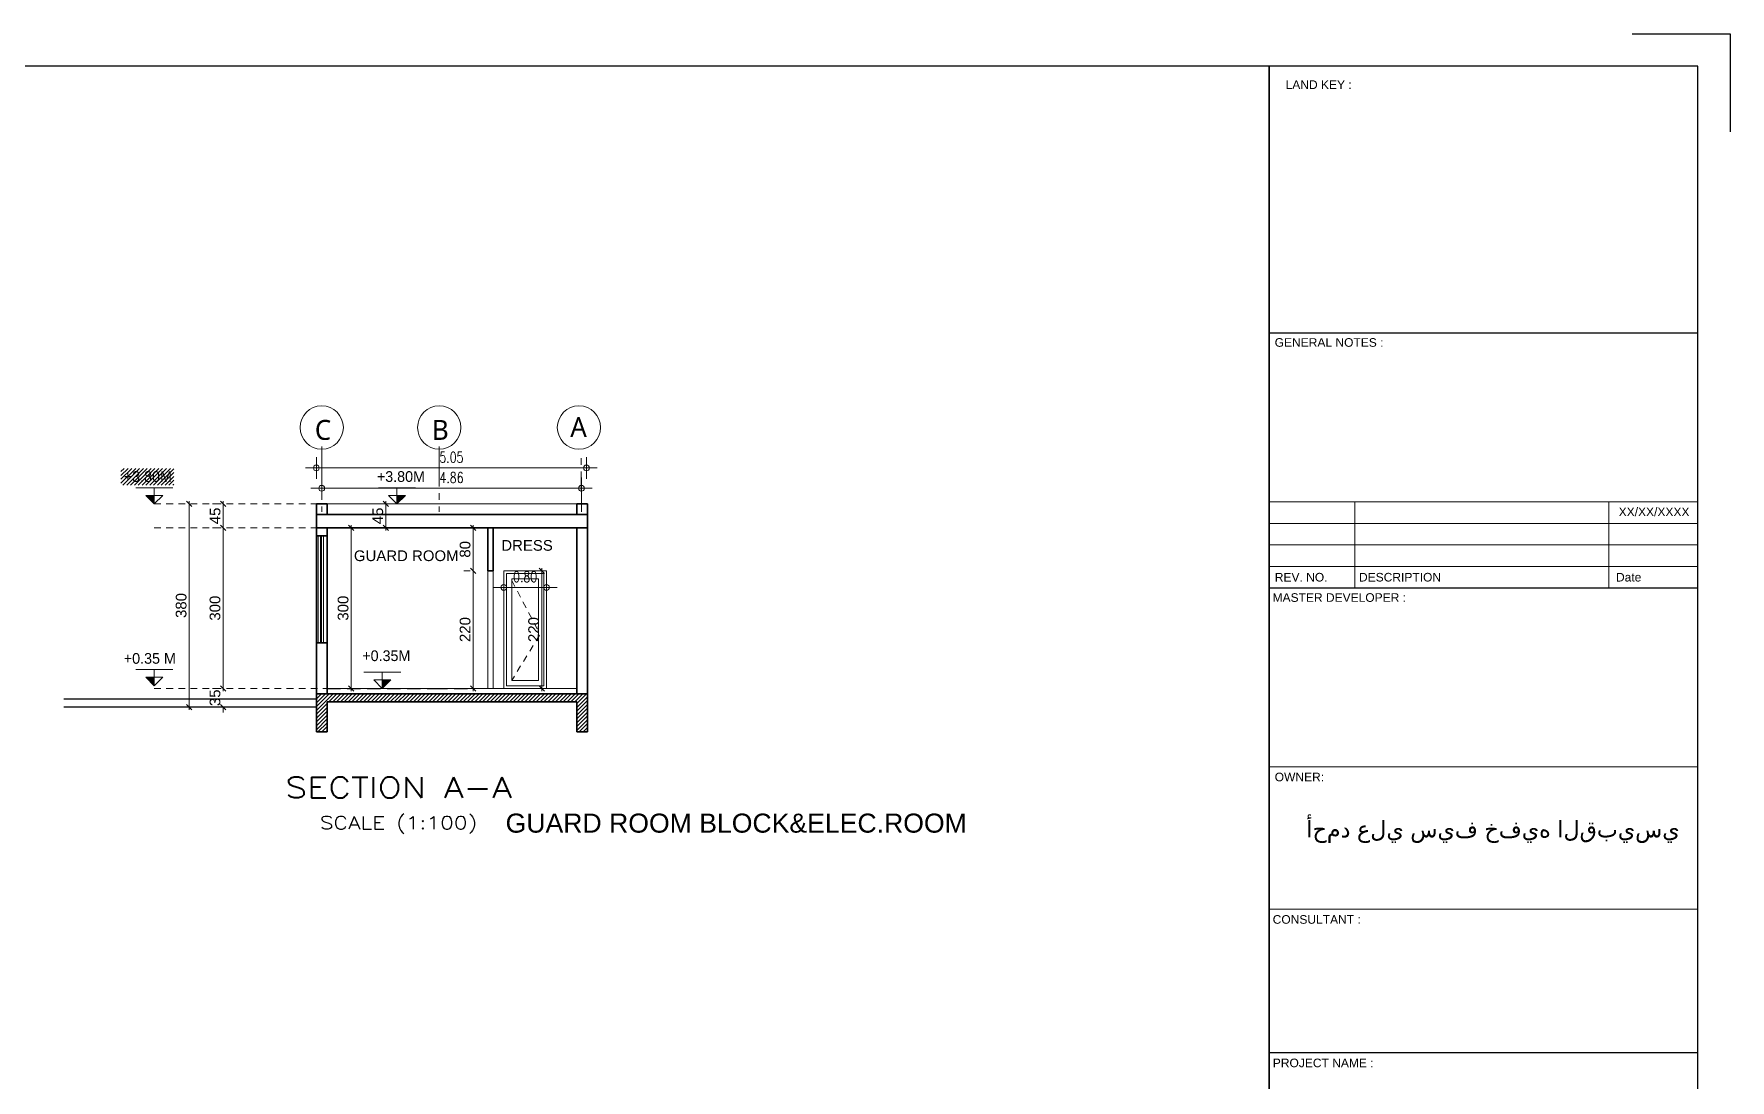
# Model space of a CAD drawing. Header units: millimetres. Extents: x -11627 to -10952, y 10244 to 10588.
# Drawn here: x -11181.55 to -11149.84, y 10409.13 to 10428.68 of the extents above; entities that cross this region are included whole.
import ezdxf
from ezdxf.enums import TextEntityAlignment as Align

# ---------------------------------------------------------------- set-up
doc = ezdxf.new("R2010")
doc.units = ezdxf.units.MM
doc.header["$PDMODE"] = 35
for name, pattern in [('CENTER2', [1.125, 0.75, -0.125, 0.125, -0.125]), ('DOT', [0.25, 0, -0.25]), ('HIDDEN', [0.375, 0.25, -0.125]), ('HIDDEN2', [0.1875, 0.125, -0.0625])]:
    doc.linetypes.add(name, pattern=pattern)
doc.layers.get('0').update_dxf_attribs({"lineweight": 5})
doc.layers.get('DEFPOINTS').update_dxf_attribs({"lineweight": 5})
for name, color, linetype in [('A-ELEV 01', 7, 'Continuous'), ('A-REFLECT UP', 8, 'HIDDEN'), ('INSERT TEXT', 1, 'Continuous')]:
    doc.layers.add(name, color=color, linetype=linetype)
for name, color, linetype, lineweight in [('A-GEN DIMS INTERNAL', 86, 'Continuous', 5), ('A-LEVEL TAG', 23, 'Continuous', 9), ('AXIS', 136, 'CENTER2', 0), ('BORDER A1', 7, 'Continuous', 100), ('CIRCLE', 57, 'Continuous', 5), ('DIM IN', 191, 'Continuous', 5), ('Door', 1, 'Continuous', 9), ('DOORS-WINDOWS-Hidden', 5, 'HIDDEN2', 9), ('ELEV-MAGENTA', 6, 'Continuous', 5), ('elev.', 42, 'Continuous', 5), ('HATCH', 8, 'Continuous', 0), ('IN LINE', 7, 'Continuous', 20), ('M.FRAME TEXT2', 6, 'Continuous', 0), ('STAIR', 34, 'Continuous', 5), ('TEXT', 30, 'Continuous', 9), ('Title Block', 7, 'Continuous', 0), ('WALLS', 4, 'Continuous', 35)]:
    doc.layers.add(name, color=color, linetype=linetype, lineweight=lineweight)
doc.styles.add('Arcan Template Sheet A1$0$banda$0$BANDA AD-0705$0$ZFP', font='')
doc.styles.add('ARIAL', font='arial.ttf')
doc.styles.add('EUROROMAN', font='eur_____.pfb', dxfattribs={"width": 0.8, "height": 0.2})
doc.styles.add('GROUND FLOOR XREF - option 3$0$STYLE1', font='arial.ttf', dxfattribs={"height": 0.2})
doc.styles.add('SIMPLEX', font='romans.shx', dxfattribs={"width": 0.75})
doc.styles.add('T20-200', font='ROMANS.SHX', dxfattribs={"height": 0.4})
doc.styles.add('Title-Big', font='ROMANS.shx', dxfattribs={"height": 0.5})
doc.styles.add('Title-Small', font='ROMANS.shx', dxfattribs={"height": 0.25})
doc.styles.get('Arcan Template Sheet A1$0$banda$0$BANDA AD-0705$0$ZFP').set_extended_font_data('Swis721 BT')
doc.dimstyles.new('D100', dxfattribs={"dimtxt": 0.2, "dimasz": 0.1, "dimexe": 0.18, "dimexo": 0.0625, "dimgap": 0.1, "dimtad": 1, "dimzin": 0, "dimdsep": 46, "dimtxsty": 'SIMPLEX', "dimblk": 'DOT1', "dimcen": 0.1, "dimse1": 1, "dimse2": 1, "dimclrd": 256, "dimclre": 256, "dimclrt": 256, "dimadec": 0, "dimazin": 0, "dimtfac": 5, "dimtix": 1, "dimtmove": 2, "dimatfit": 3, "dimfxl": 1, "dimtolj": 1, "dimtzin": 0, "dimlwd": -1, "dimlwe": -1, "dimarcsym": 0})
doc.dimstyles.new('DIM 100', dxfattribs={"dimtxt": 0.2, "dimasz": 0.1, "dimexe": 0.15, "dimexo": 0.2, "dimgap": 0.05, "dimtad": 1, "dimdec": 0, "dimlfac": 100, "dimzin": 1, "dimdsep": 46, "dimtxsty": 'GROUND FLOOR XREF - option 3$0$STYLE1', "dimblk": 'OBLIQUE', "dimcen": 0.02, "dimdle": 0.05, "dimclrd": 256, "dimclre": 6, "dimclrt": 3, "dimadec": 1, "dimazin": 0, "dimtfac": 0.9, "dimtdec": 0, "dimtix": 1, "dimtofl": 0, "dimtmove": 2, "dimatfit": 3, "dimldrblk": 'ARCHTICK', "dimfxl": 1, "dimtolj": 1, "dimtzin": 12, "dimlwd": -1, "dimlwe": -1, "dimarcsym": 0})
pattern_1 = [(45, (410.54912, -89.145646), (-0.03592102448, 0.03592102448), [])]

# ---------------------------------------------------------------- blocks, each defined once
blk = doc.blocks.new('_Oblique')
at = {"color": 0, "linetype": 'ByBlock', "lineweight": -2}
blk.add_line((-0.5, -0.5), (0.5, 0.5), dxfattribs=at)
blk = doc.blocks.new('*D577')
at = {"layer": 'A-GEN DIMS INTERNAL', "transparency": 16777216}
blk.add_line((-11175.618, 10419.5), (-11175.618, 10416.4), dxfattribs=at)
at = {"layer": 'A-GEN DIMS INTERNAL', "color": 6, "linetype": 'DOT', "transparency": 16777216}
for p, q in [((-11175.484, 10419.45), (-11175.468, 10419.45)), ((-11175.484, 10416.45), (-11175.468, 10416.45))]:
    blk.add_line(p, q, dxfattribs=at)
at = {"layer": 'DEFPOINTS', "color": 0, "transparency": 16777216}
for p in [(-11175.684, 10419.45), (-11175.684, 10416.45), (-11175.618, 10416.45)]:
    blk.add_point(p, dxfattribs=at)
at = {"layer": 'A-GEN DIMS INTERNAL', "transparency": 16777216, "xscale": 0.1, "yscale": 0.1, "zscale": 0.1}
for p, rotation in [((-11175.618, 10419.45), 90), ((-11175.618, 10416.45), 270)]:
    blk.add_blockref('_Oblique', p, dxfattribs=dict(at, rotation=rotation))
at = {"layer": 'A-GEN DIMS INTERNAL', "color": 3, "transparency": 16777216, "insert": (-11175.771, 10417.95), "char_height": 0.2, "attachment_point": 5, "rotation": 90, "style": 'GROUND FLOOR XREF - option 3$0$STYLE1'}
blk.add_mtext('\\A1;300', dxfattribs=at)
blk = doc.blocks.new('_ArchTick')
at = {"color": 0, "linetype": 'ByBlock', "const_width": 0.15}
blk.add_lwpolyline([(-0.5, -0.5), (0.5, 0.5)], dxfattribs=at)
blk = doc.blocks.new('LVL')
for p, q in [((-0.627, 0.301), (0.066, 0.301)), ((-0.121, 0.159), (-0.44, 0.159)), ((-0.28, 0), (-0.44, 0.159)), ((-0.28, 0), (-0.28, 0.301)), ((-0.28, 0), (-0.121, 0.159))]:
    blk.add_line(p, q)
blk.add_lwpolyline([(-0.44, 0.159), (-0.28, 0.159), (-0.28, 0), (-0.44, 0.159)])
blk.add_solid([(-0.121, 0.159), (-0.28, 0.159), (-0.28, 0)])
blk = doc.blocks.new('*D578')
at = {"layer": 'A-GEN DIMS INTERNAL', "transparency": 16777216}
blk.add_line((-11174.97, 10419.4), (-11174.97, 10419.95), dxfattribs=at)
at = {"layer": 'A-GEN DIMS INTERNAL', "color": 6, "linetype": 'DOT', "transparency": 16777216}
for p, q in [((-11175.17, 10419.9), (-11175.12, 10419.9)), ((-11175.17, 10419.45), (-11175.12, 10419.45))]:
    blk.add_line(p, q, dxfattribs=at)
at = {"layer": 'DEFPOINTS', "color": 0, "transparency": 16777216}
for p in [(-11174.97, 10419.9), (-11174.97, 10419.9), (-11174.97, 10419.45)]:
    blk.add_point(p, dxfattribs=at)
at = {"layer": 'A-GEN DIMS INTERNAL', "transparency": 16777216, "xscale": 0.1, "yscale": 0.1, "zscale": 0.1}
for p, rotation in [((-11174.97, 10419.9), 90), ((-11174.97, 10419.45), 270)]:
    blk.add_blockref('_Oblique', p, dxfattribs=dict(at, rotation=rotation))
at = {"layer": 'A-GEN DIMS INTERNAL', "color": 3, "transparency": 16777216, "insert": (-11175.122, 10419.675), "char_height": 0.2, "attachment_point": 5, "rotation": 90, "style": 'GROUND FLOOR XREF - option 3$0$STYLE1'}
blk.add_mtext('\\A1;45', dxfattribs=at)
blk = doc.blocks.new('*D554')
at = {"layer": 'A-GEN DIMS INTERNAL', "color": 6, "linetype": 'DOT', "transparency": 16777216}
for p, q in [((-11617.064, 10498.299), (-11617.014, 10498.299)), ((-11617.064, 10494.499), (-11617.014, 10494.499))]:
    blk.add_line(p, q, dxfattribs=at)
at = {"layer": 'A-GEN DIMS INTERNAL', "transparency": 16777216}
blk.add_line((-11616.864, 10494.449), (-11616.864, 10498.349), dxfattribs=at)
at = {"layer": 'DEFPOINTS', "color": 0, "transparency": 16777216}
for p in [(-11616.864, 10498.299), (-11616.864, 10498.299), (-11616.864, 10494.499)]:
    blk.add_point(p, dxfattribs=at)
at = {"layer": 'A-GEN DIMS INTERNAL', "transparency": 16777216, "xscale": 0.1, "yscale": 0.1, "zscale": 0.1}
for p, rotation in [((-11616.864, 10498.299), 90), ((-11616.864, 10494.499), 270)]:
    blk.add_blockref('_Oblique', p, dxfattribs=dict(at, rotation=rotation))
at = {"layer": 'A-GEN DIMS INTERNAL', "color": 3, "transparency": 16777216, "insert": (-11617.016, 10496.399), "char_height": 0.2, "attachment_point": 5, "rotation": 90, "style": 'GROUND FLOOR XREF - option 3$0$STYLE1'}
blk.add_mtext('\\A1;380', dxfattribs=at)
blk = doc.blocks.new('*D555')
at = {"layer": 'A-GEN DIMS INTERNAL', "color": 6, "linetype": 'DOT', "transparency": 16777216}
for p, q in [((-11616.431, 10497.849), (-11616.381, 10497.849)), ((-11616.431, 10494.849), (-11616.381, 10494.849))]:
    blk.add_line(p, q, dxfattribs=at)
at = {"layer": 'A-GEN DIMS INTERNAL', "transparency": 16777216}
blk.add_line((-11616.231, 10494.799), (-11616.231, 10497.899), dxfattribs=at)
at = {"layer": 'DEFPOINTS', "color": 0, "transparency": 16777216}
for p in [(-11616.231, 10497.849), (-11616.231, 10497.849), (-11616.231, 10494.849)]:
    blk.add_point(p, dxfattribs=at)
at = {"layer": 'A-GEN DIMS INTERNAL', "transparency": 16777216, "xscale": 0.1, "yscale": 0.1, "zscale": 0.1}
for p, rotation in [((-11616.231, 10497.849), 90), ((-11616.231, 10494.849), 270)]:
    blk.add_blockref('_Oblique', p, dxfattribs=dict(at, rotation=rotation))
at = {"layer": 'A-GEN DIMS INTERNAL', "color": 3, "transparency": 16777216, "insert": (-11616.383, 10496.349), "char_height": 0.2, "attachment_point": 5, "rotation": 90, "style": 'GROUND FLOOR XREF - option 3$0$STYLE1'}
blk.add_mtext('\\A1;300', dxfattribs=at)
blk = doc.blocks.new('*D556')
at = {"layer": 'A-GEN DIMS INTERNAL', "color": 6, "linetype": 'DOT', "transparency": 16777216}
for p, q in [((-11616.431, 10498.299), (-11616.381, 10498.299)), ((-11616.431, 10497.849), (-11616.381, 10497.849))]:
    blk.add_line(p, q, dxfattribs=at)
at = {"layer": 'A-GEN DIMS INTERNAL', "transparency": 16777216}
blk.add_line((-11616.231, 10497.799), (-11616.231, 10498.349), dxfattribs=at)
at = {"layer": 'DEFPOINTS', "color": 0, "transparency": 16777216}
for p in [(-11616.231, 10498.299), (-11616.231, 10498.299), (-11616.231, 10497.849)]:
    blk.add_point(p, dxfattribs=at)
at = {"layer": 'A-GEN DIMS INTERNAL', "transparency": 16777216, "xscale": 0.1, "yscale": 0.1, "zscale": 0.1}
for p, rotation in [((-11616.231, 10498.299), 90), ((-11616.231, 10497.849), 270)]:
    blk.add_blockref('_Oblique', p, dxfattribs=dict(at, rotation=rotation))
at = {"layer": 'A-GEN DIMS INTERNAL', "color": 3, "transparency": 16777216, "insert": (-11616.382, 10498.074), "char_height": 0.2, "attachment_point": 5, "rotation": 90, "style": 'GROUND FLOOR XREF - option 3$0$STYLE1'}
blk.add_mtext('\\A1;45', dxfattribs=at)
blk = doc.blocks.new('*D557')
at = {"layer": 'A-GEN DIMS INTERNAL', "color": 6, "linetype": 'DOT', "transparency": 16777216}
for p, q in [((-11616.431, 10494.849), (-11616.381, 10494.849)), ((-11616.431, 10494.499), (-11616.381, 10494.499))]:
    blk.add_line(p, q, dxfattribs=at)
at = {"layer": 'A-GEN DIMS INTERNAL', "transparency": 16777216}
for p, q in [((-11616.231, 10494.849), (-11616.231, 10494.949)), ((-11616.231, 10494.499), (-11616.231, 10494.399))]:
    blk.add_line(p, q, dxfattribs=at)
at = {"layer": 'DEFPOINTS', "color": 0, "transparency": 16777216}
for p in [(-11616.231, 10494.849), (-11616.231, 10494.849), (-11616.231, 10494.499)]:
    blk.add_point(p, dxfattribs=at)
at = {"layer": 'A-GEN DIMS INTERNAL', "transparency": 16777216, "xscale": 0.1, "yscale": 0.1, "zscale": 0.1}
for p, rotation in [((-11616.231, 10494.849), 270), ((-11616.231, 10494.499), 90)]:
    blk.add_blockref('_Oblique', p, dxfattribs=dict(at, rotation=rotation))
at = {"layer": 'A-GEN DIMS INTERNAL', "color": 3, "transparency": 16777216, "insert": (-11616.383, 10494.674), "char_height": 0.2, "attachment_point": 5, "rotation": 90, "style": 'GROUND FLOOR XREF - option 3$0$STYLE1'}
blk.add_mtext('\\A1;35', dxfattribs=at)
blk = doc.blocks.new('*D579')
at = {"layer": 'A-GEN DIMS INTERNAL', "transparency": 16777216}
blk.add_line((-11173.338, 10418.7), (-11173.338, 10416.4), dxfattribs=at)
at = {"layer": 'A-GEN DIMS INTERNAL', "color": 6, "linetype": 'DOT', "transparency": 16777216}
for p, q in [((-11173.513, 10418.65), (-11173.188, 10418.65)), ((-11173.513, 10416.45), (-11173.188, 10416.45))]:
    blk.add_line(p, q, dxfattribs=at)
at = {"layer": 'DEFPOINTS', "color": 0, "transparency": 16777216}
for p in [(-11173.713, 10418.65), (-11173.713, 10416.45), (-11173.338, 10416.45)]:
    blk.add_point(p, dxfattribs=at)
at = {"layer": 'A-GEN DIMS INTERNAL', "transparency": 16777216, "xscale": 0.1, "yscale": 0.1, "zscale": 0.1}
for p, rotation in [((-11173.338, 10418.65), 90), ((-11173.338, 10416.45), 270)]:
    blk.add_blockref('_Oblique', p, dxfattribs=dict(at, rotation=rotation))
at = {"layer": 'A-GEN DIMS INTERNAL', "color": 3, "transparency": 16777216, "insert": (-11173.49, 10417.55), "char_height": 0.2, "attachment_point": 5, "rotation": 90, "style": 'GROUND FLOOR XREF - option 3$0$STYLE1'}
blk.add_mtext('\\A1;220', dxfattribs=at)
blk = doc.blocks.new('*D580')
at = {"layer": 'A-GEN DIMS INTERNAL', "color": 6, "linetype": 'DOT', "transparency": 16777216}
for p, q in [((-11173.496, 10419.45), (-11173.188, 10419.45)), ((-11173.496, 10418.65), (-11173.188, 10418.65))]:
    blk.add_line(p, q, dxfattribs=at)
at = {"layer": 'A-GEN DIMS INTERNAL', "transparency": 16777216}
blk.add_line((-11173.338, 10418.6), (-11173.338, 10419.5), dxfattribs=at)
at = {"layer": 'DEFPOINTS', "color": 0, "transparency": 16777216}
for p in [(-11173.696, 10419.45), (-11173.338, 10419.45), (-11173.696, 10418.65)]:
    blk.add_point(p, dxfattribs=at)
at = {"layer": 'A-GEN DIMS INTERNAL', "transparency": 16777216, "xscale": 0.1, "yscale": 0.1, "zscale": 0.1}
for p, rotation in [((-11173.338, 10419.45), 90), ((-11173.338, 10418.65), 270)]:
    blk.add_blockref('_Oblique', p, dxfattribs=dict(at, rotation=rotation))
at = {"layer": 'A-GEN DIMS INTERNAL', "color": 3, "transparency": 16777216, "insert": (-11173.49, 10419.05), "char_height": 0.2, "attachment_point": 5, "rotation": 90, "style": 'GROUND FLOOR XREF - option 3$0$STYLE1'}
blk.add_mtext('\\A1;80', dxfattribs=at)
blk = doc.blocks.new('*D581')
at = {"layer": 'A-GEN DIMS INTERNAL', "transparency": 16777216}
blk.add_line((-11172.056, 10416.4), (-11172.056, 10418.7), dxfattribs=at)
at = {"layer": 'A-GEN DIMS INTERNAL', "color": 6, "linetype": 'DOT', "transparency": 16777216}
for p, q in [((-11172.168, 10418.65), (-11172.206, 10418.65)), ((-11172.168, 10416.45), (-11172.206, 10416.45))]:
    blk.add_line(p, q, dxfattribs=at)
at = {"layer": 'DEFPOINTS', "color": 0, "transparency": 16777216}
for p in [(-11172.056, 10418.65), (-11171.968, 10418.65), (-11171.968, 10416.45)]:
    blk.add_point(p, dxfattribs=at)
at = {"layer": 'A-GEN DIMS INTERNAL', "transparency": 16777216, "xscale": 0.1, "yscale": 0.1, "zscale": 0.1}
for p, rotation in [((-11172.056, 10418.65), 90), ((-11172.056, 10416.45), 270)]:
    blk.add_blockref('_Oblique', p, dxfattribs=dict(at, rotation=rotation))
at = {"layer": 'A-GEN DIMS INTERNAL', "color": 3, "transparency": 16777216, "insert": (-11172.208, 10417.55), "char_height": 0.2, "attachment_point": 5, "rotation": 90, "style": 'GROUND FLOOR XREF - option 3$0$STYLE1'}
blk.add_mtext('\\A1;220', dxfattribs=at)
blk = doc.blocks.new('DOT1')
at = {"color": 0}
for p, q in [((-2, 0), (2, 0)), ((0, -2), (0, 2))]:
    blk.add_line(p, q, dxfattribs=at)
blk.add_circle((0, 0), 0.54, dxfattribs=at)
blk = doc.blocks.new('*D582')
at = {"layer": 'DEFPOINTS', "color": 0, "transparency": 16777216}
for p in [(-11172.768, 10418.65), (-11171.968, 10418.65), (-11171.968, 10418.338)]:
    blk.add_point(p, dxfattribs=at)
at = {"layer": 'DIM IN', "transparency": 16777216}
blk.add_line((-11172.668, 10418.338), (-11172.068, 10418.338), dxfattribs=at)
at = {"layer": 'DIM IN', "transparency": 16777216, "xscale": 0.1, "yscale": 0.1, "zscale": 0.1, "rotation": 180}
blk.add_blockref('DOT1', (-11172.768, 10418.338), dxfattribs=at)
at = {"layer": 'DIM IN', "transparency": 16777216, "xscale": 0.1, "yscale": 0.1, "zscale": 0.1}
blk.add_blockref('DOT1', (-11171.968, 10418.338), dxfattribs=at)
at = {"layer": 'DIM IN', "transparency": 16777216, "insert": (-11172.368, 10418.538), "char_height": 0.2, "attachment_point": 5, "style": 'SIMPLEX'}
blk.add_mtext('\\A1;0.80', dxfattribs=at)
blk = doc.blocks.new('Title')
at = {"color": 4, "style": 'Title-Big'}
blk.add_attdef('DRAWNAME', text='', height=0.4, dxfattribs=at).set_placement((0, 0), align=Align.MIDDLE_CENTER)
at = {"color": 0, "style": 'Title-Small'}
blk.add_attdef('SCALE', text='', height=0.25, dxfattribs=at).set_placement((0, -0.688), align=Align.MIDDLE_CENTER)
blk = doc.blocks.new('*D583')
at = {"layer": 'DEFPOINTS', "color": 0, "transparency": 16777216}
for p in [(-11171.222, 10420.571), (-11176.272, 10420.076, -0.001), (-11171.222, 10419.977, 0)]:
    blk.add_point(p, dxfattribs=at)
at = {"layer": 'DIM IN', "transparency": 16777216}
blk.add_line((-11176.172, 10420.571), (-11171.322, 10420.571), dxfattribs=at)
at = {"layer": 'DIM IN', "transparency": 16777216, "xscale": 0.1, "yscale": 0.1, "zscale": 0.1, "rotation": 180}
blk.add_blockref('DOT1', (-11176.272, 10420.571), dxfattribs=at)
at = {"layer": 'DIM IN', "transparency": 16777216, "xscale": 0.1, "yscale": 0.1, "zscale": 0.1}
blk.add_blockref('DOT1', (-11171.222, 10420.571), dxfattribs=at)
at = {"layer": 'DIM IN', "transparency": 16777216, "insert": (-11173.747, 10420.771), "char_height": 0.2, "attachment_point": 5, "style": 'SIMPLEX'}
blk.add_mtext('\\A1;5.05', dxfattribs=at)
blk = doc.blocks.new('*D584')
at = {"layer": 'DEFPOINTS', "color": 0, "transparency": 16777216}
for p in [(-11176.172, 10420.816, -0.001), (-11171.316, 10420.215, 0), (-11171.316, 10420.191)]:
    blk.add_point(p, dxfattribs=at)
at = {"layer": 'DIM IN', "transparency": 16777216}
blk.add_line((-11176.072, 10420.191), (-11171.416, 10420.191), dxfattribs=at)
at = {"layer": 'DIM IN', "transparency": 16777216, "xscale": 0.1, "yscale": 0.1, "zscale": 0.1, "rotation": 180}
blk.add_blockref('DOT1', (-11176.172, 10420.191), dxfattribs=at)
at = {"layer": 'DIM IN', "transparency": 16777216, "xscale": 0.1, "yscale": 0.1, "zscale": 0.1}
blk.add_blockref('DOT1', (-11171.316, 10420.191), dxfattribs=at)
at = {"layer": 'DIM IN', "transparency": 16777216, "insert": (-11173.744, 10420.391), "char_height": 0.2, "attachment_point": 5, "style": 'SIMPLEX'}
blk.add_mtext('\\A1;4.86', dxfattribs=at)
blk = doc.blocks.new('ADM FRAME-A2')
at = {"layer": 'BORDER A1', "lineweight": 30}
blk.add_line((-11.557, 35.958), (-3.539, 35.958), dxfattribs=at)
at = {"layer": 'BORDER A1', "lineweight": 25}
for p, q in [((-11.557, 31.188), (-3.542, 31.188)), ((-11.557, 22.502), (-3.539, 22.502))]:
    blk.add_line(p, q, dxfattribs=at)
blk.add_lwpolyline([(-4.771, 41.545), (-2.938, 41.545), (-2.938, 39.712)], dxfattribs=at)
for points in [[(-58.529, 2.457), (-11.557, 2.457), (-11.557, 40.943), (-58.529, 40.943)], [(-3.539, 2.457), (-3.539, 40.943), (-11.557, 40.943), (-11.557, 2.457)]]:
    blk.add_lwpolyline(points, close=True, dxfattribs=at)
at = {"layer": 'IN LINE'}
for p, q in [((-3.542, 32.796), (-11.557, 32.796)), ((-9.953, 31.188), (-9.953, 32.796)), ((-5.207, 31.188), (-5.207, 32.796)), ((-3.542, 32.394), (-11.557, 32.394)), ((-3.542, 31.992), (-11.557, 31.992)), ((-3.542, 31.59), (-11.557, 31.59)), ((-3.539, 27.847), (-11.557, 27.847)), ((-11.557, 25.185), (-3.539, 25.185))]:
    blk.add_line(p, q, dxfattribs=at)
at = {"layer": 'BORDER A1', "lineweight": 0, "style": 'Arcan Template Sheet A1$0$banda$0$BANDA AD-0705$0$ZFP'}
blk.add_text('LAND KEY :', height=0.1608, dxfattribs=at).set_placement((-10.631, 40.596), align=Align.MIDDLE_CENTER)
at = {"layer": 'INSERT TEXT', "style": 'Arcan Template Sheet A1$0$banda$0$BANDA AD-0705$0$ZFP'}
blk.add_text('XX/XX/XXXX', height=0.1608, dxfattribs=at).set_placement((-4.359, 32.611), align=Align.MIDDLE_CENTER)
at = {"layer": 'INSERT TEXT', "insert": (-7.371, 26.84), "char_height": 0.3151, "width": 7.01945, "attachment_point": 2, "style": 'Arcan Template Sheet A1$0$banda$0$BANDA AD-0705$0$ZFP'}
blk.add_mtext('{\\fArial|b0|i0|c178|p34;أحمد علي سيف خفيه القبيسي}', dxfattribs=at)
at = {"layer": 'TEXT', "style": 'Arcan Template Sheet A1$0$banda$0$BANDA AD-0705$0$ZFP'}
for s, height, p in [('GENERAL NOTES :', 0.16076, (-10.436, 35.777)), ('REV. NO.', 0.1608, (-10.958, 31.389)), ('DESCRIPTION', 0.16076, (-9.109, 31.389)), ('Date', 0.1608, (-4.834, 31.389)), ('MASTER DEVELOPER :', 0.16076, (-10.245, 31.009)), ('OWNER:', 0.1608, (-10.991, 27.654)), ('CONSULTANT :', 0.16076, (-10.667, 24.991)), ('PROJECT NAME :', 0.16076, (-10.546, 22.309))]:
    blk.add_text(s, height=height, dxfattribs=at).set_placement(p, align=Align.MIDDLE_CENTER)
blk = doc.blocks.new('THTHHH')
at = {"layer": 'STAIR', "linetype": 'HIDDEN2'}
for p, q in [((-11617.519, 10498.299, 0), (-11610.085, 10498.299, 0)), ((-11617.519, 10497.849, 0), (-11610.085, 10497.849, 0)), ((-11617.519, 10494.849, 0), (-11610.085, 10494.849, 0))]:
    blk.add_line(p, q, dxfattribs=at)
at = {"layer": 'A-LEVEL TAG', "xscale": -1}
for p in [(-11617.8, 10498.299, 0), (-11617.8, 10494.899, 0)]:
    blk.add_blockref('LVL', p, dxfattribs=at)
at = {"layer": 'A-LEVEL TAG', "style": 'EUROROMAN'}
for s, p in [('+3.80M', (-11618.089, 10498.71, 0)), ('+0.35 M', (-11618.089, 10495.31, 0))]:
    blk.add_text(s, height=0.2, dxfattribs=at).set_placement(p)
at = {"layer": 'A-GEN DIMS INTERNAL'}
for base, p1, p2, picture, middle in [((-11616.864, 10498.299), (-11616.864, 10494.499), (-11616.864, 10498.299), '*D554', (-11617.016, 10496.399)), ((-11616.231, 10498.299), (-11616.231, 10497.849), (-11616.231, 10498.299), '*D556', (-11616.382, 10498.074)), ((-11616.231, 10497.849), (-11616.231, 10494.849), (-11616.231, 10497.849), '*D555', (-11616.383, 10496.349)), ((-11616.231, 10494.849), (-11616.231, 10494.499), (-11616.231, 10494.849), '*D557', (-11616.383, 10494.674))]:
    dim = blk.add_linear_dim(base=base, p1=p1, p2=p2, angle=90, dimstyle='DIM 100', dxfattribs=at)
    dim.commit()
    dim.dimension.update_dxf_attribs({"geometry": picture, "text_midpoint": middle})

msp = doc.modelspace()

# ---------------------------------------------------------------- hatches: boundary and pattern name
at = {"layer": 'HATCH'}
h = msp.add_hatch(dxfattribs=at)
h.set_pattern_fill('ANSI31', color=256, scale=0.016)
h.set_pattern_definition(pattern_1)
h.paths.add_polyline_path([(-11179.925, 10420.251), (-11178.938, 10420.251), (-11178.938, 10420.564), (-11179.925, 10420.564)])
h.paths.add_polyline_path([(-11174.914, 10419.473), (-11174.914, 10419.884), (-11175.326, 10419.884), (-11175.326, 10419.473)], flags=9)
h = msp.add_hatch(dxfattribs=at)
h.set_pattern_fill('ANSI31', color=256, scale=0.016)
h.set_pattern_definition(pattern_1)
h.paths.add_polyline_path([(-11176.272, 10415.637), (-11176.072, 10415.637), (-11176.072, 10416.2), (-11171.402, 10416.2), (-11171.402, 10415.637), (-11171.202, 10415.637), (-11171.202, 10416.35), (-11176.272, 10416.35), (-11176.272, 10416.2)])

# ---------------------------------------------------------------- linework, layer by layer
at = {"layer": 'A-ELEV 01'}
for p, q in [((-11176.272, 10416.25, 0.001), (-11180.991, 10416.25, 0.001)), ((-11176.272, 10416.35, 0.001), (-11176.272, 10416.2, 0.001)), ((-11176.272, 10416.1, 0.001), (-11180.991, 10416.1, 0.001))]:
    msp.add_line(p, q, dxfattribs=at)
at = {"layer": 'A-REFLECT UP'}
for p, q in [((-11176.072, 10416.45, 0.001), (-11174.072, 10416.45, 0.001)), ((-11174.072, 10416.45, 0.001), (-11173.388, 10416.45, 0.001))]:
    msp.add_line(p, q, dxfattribs=at)
at = {"layer": 'AXIS'}
for p, q in [((-11176.172, 10420.973), (-11176.172, 10419.753)), ((-11173.974, 10420.973), (-11173.974, 10419.753)), ((-11171.316, 10419.753, 0.001), (-11171.322, 10420.865, 0.001))]:
    msp.add_line(p, q, dxfattribs=at)
at = {"layer": 'CIRCLE'}
for centre in [(-11176.172, 10421.327), (-11173.974, 10421.327), (-11171.361, 10421.327)]:
    msp.add_circle(centre, 0.405, dxfattribs=at)
at = {"layer": 'Door'}
for p, q in [((-11176.236, 10419.3, 0.001), (-11176.236, 10417.3, 0.001)), ((-11176.194, 10419.3, 0.001), (-11176.194, 10417.3, 0.001)), ((-11176.175, 10419.3, 0.001), (-11176.175, 10417.3, 0.001)), ((-11176.136, 10419.3, 0.001), (-11176.136, 10417.3, 0.001)), ((-11173.068, 10418.65, 0.001), (-11173.068, 10416.45, 0.001)), ((-11172.968, 10418.65, 0.001), (-11172.968, 10416.45, 0.001))]:
    msp.add_line(p, q, dxfattribs=at)
at = {"layer": 'DOORS-WINDOWS-Hidden'}
for p, q in [((-11172.618, 10418.468), (-11172.098, 10417.48)), ((-11172.098, 10417.445), (-11172.618, 10416.6))]:
    msp.add_line(p, q, dxfattribs=at)
at = {"layer": 'ELEV-MAGENTA'}
msp.add_lwpolyline([(-11171.968, 10416.5), (-11171.968, 10418.65), (-11172.768, 10418.65), (-11172.768, 10416.5)], dxfattribs=at)
for points in [[(-11172.018, 10418.6), (-11172.718, 10418.6), (-11172.718, 10416.5), (-11172.018, 10416.5)], [(-11172.118, 10418.5), (-11172.618, 10418.5), (-11172.618, 10416.6), (-11172.118, 10416.6)]]:
    msp.add_lwpolyline(points, close=True, dxfattribs=at)
at = {"layer": 'elev.'}
for p, q in [((-11176.072, 10419.9, 0.001), (-11171.402, 10419.9, 0.001)), ((-11176.072, 10416.45, 0.001), (-11174.072, 10416.45, 0.001)), ((-11174.072, 10416.45, 0.001), (-11171.402, 10416.45, 0.001))]:
    msp.add_line(p, q, dxfattribs=at)
msp.add_lwpolyline([(-11171.968, 10418.65), (-11172.768, 10418.65), (-11172.768, 10416.45), (-11171.968, 10416.45)], close=True, dxfattribs=at)
at = {"layer": 'WALLS'}
for p, q in [((-11176.272, 10419.9, 0.001), (-11176.272, 10415.637, 0.001)), ((-11176.072, 10419.9, 0.001), (-11176.272, 10419.9, 0.001)), ((-11176.272, 10419.7, 0.001), (-11171.202, 10419.7, 0.001)), ((-11176.072, 10419.9, 0.001), (-11176.072, 10419.7, 0.001)), ((-11171.402, 10419.9, 0.001), (-11171.402, 10419.7, 0.001)), ((-11171.402, 10419.9, 0.001), (-11171.202, 10419.9, 0.001)), ((-11171.202, 10419.9, 0.001), (-11171.202, 10415.637, 0.001)), ((-11176.272, 10419.45, 0.001), (-11171.202, 10419.45, 0.001)), ((-11176.272, 10419.3, 0.001), (-11176.072, 10419.3, 0.001)), ((-11176.072, 10419.45, 0.001), (-11176.072, 10416.35, 0.001)), ((-11173.068, 10419.45, 0.001), (-11173.068, 10418.65, 0.001)), ((-11172.968, 10419.45, 0.001), (-11172.968, 10418.65, 0.001)), ((-11171.402, 10419.45, 0.001), (-11171.402, 10416.35, 0.001)), ((-11173.068, 10418.65, 0.001), (-11172.968, 10418.65, 0.001)), ((-11176.272, 10417.3, 0.001), (-11176.072, 10417.3, 0.001)), ((-11176.272, 10416.35, 0.001), (-11171.202, 10416.35, 0.001)), ((-11176.072, 10416.2, 0.001), (-11176.072, 10415.637, 0.001)), ((-11176.072, 10416.2, 0.001), (-11171.402, 10416.2, 0.001)), ((-11171.402, 10416.2, 0.001), (-11171.402, 10415.637, 0.001)), ((-11176.072, 10415.637, 0.001), (-11176.272, 10415.637, 0.001)), ((-11171.402, 10415.637, 0.001), (-11171.202, 10415.637, 0.001))]:
    msp.add_line(p, q, dxfattribs=at)

# ---------------------------------------------------------------- block references
at = {"layer": 'A-LEVEL TAG'}
for p in [(-11174.485, 10419.9, 0.001), (-11174.758, 10416.45, 0.001)]:
    msp.add_blockref('LVL', p, dxfattribs=at)
at = {"layer": 'DIM IN'}
msp.add_blockref('THTHHH', (438.217, -78.399, 0.001), dxfattribs=at)
at = {"layer": 'TEXT', "linetype": 'ByBlock'}
ref = msp.add_blockref('Title', (-11174.735, 10414.599), dxfattribs=dict(at, xscale=1.5, yscale=1.2))
ref.add_attrib('DRAWNAME', 'SECTION A-A', dxfattribs={"layer": '0', "color": 4, "height": 0.384, "style": 'Title-Big', "width": 1.25}).set_placement((-11174.735, 10414.599), align=Align.MIDDLE_CENTER)
ref.add_attrib('SCALE', 'SCALE (1:100)', dxfattribs={"layer": '0', "color": 0, "height": 0.24, "style": 'Title-Small', "width": 1.25}).set_placement((-11174.735, 10413.938), align=Align.MIDDLE_CENTER)
at = {"layer": 'Title Block'}
msp.add_blockref('ADM FRAME-A2', (-11146.899, 10387.14), dxfattribs=at)

# ---------------------------------------------------------------- texts
at = {"layer": 'A-LEVEL TAG', "style": 'EUROROMAN'}
for s, p in [('+3.80M', (-11175.14, 10420.311, 0.001)), ('+0.35M', (-11175.413, 10416.961, 0.001))]:
    msp.add_text(s, height=0.2, dxfattribs=at).set_placement(p)
at = {"layer": 'M.FRAME TEXT2', "style": 'ARIAL'}
msp.add_text('GUARD ROOM BLOCK&ELEC.ROOM ', height=0.35612, dxfattribs=at).set_placement((-11168.352, 10413.932), align=Align.MIDDLE_CENTER)
at = {"layer": 'TEXT', "style": 'ARIAL'}
for s, p in [('GUARD ROOM', (-11175.569, 10418.83, 0)), ('DRESS', (-11172.813, 10419.024, 0.002))]:
    msp.add_text(s, height=0.2, dxfattribs=at).set_placement(p)
at = {"layer": 'TEXT', "char_height": 0.37238, "attachment_point": 3, "style": 'T20-200'}
for s, insert in [('{\\fSegoe UI|b0|i0|c0|p34;A}', (-11171.214, 10421.523)), ('{\\fSegoe UI|b0|i0|c0|p34;C}', (-11175.994, 10421.469)), ('{\\fSegoe UI|b0|i0|c0|p34;B}', (-11173.796, 10421.469))]:
    msp.add_mtext_dynamic_manual_height_columns(s, width=0.26639, gutter_width=2, heights=[0], dxfattribs=dict(at, insert=insert))

# ---------------------------------------------------------------- dimensions: what is measured, and where the dimension line sits
at = {"layer": 'A-GEN DIMS INTERNAL'}
for base, p1, p2, picture, middle in [((-11174.97, 10419.9, 0.001), (-11174.97, 10419.45, 0.001), (-11174.97, 10419.9, 0.001), '*D578', (-11175.122, 10419.675, 0.001)), ((-11175.618, 10416.45, 0.001), (-11175.684, 10419.45, 0.001), (-11175.684, 10416.45, 0.001), '*D577', (-11175.771, 10417.95, 0.001)), ((-11173.338, 10419.45, 0.001), (-11173.696, 10418.65, 0.001), (-11173.696, 10419.45, 0.001), '*D580', (-11173.49, 10419.05, 0.001)), ((-11173.338, 10416.45, 0.001), (-11173.713, 10418.65, 0.001), (-11173.713, 10416.45, 0.001), '*D579', (-11173.49, 10417.55, 0.001)), ((-11172.056, 10418.65), (-11171.968, 10416.45), (-11171.968, 10418.65), '*D581', (-11172.208, 10417.55))]:
    dim = msp.add_linear_dim(base=base, p1=p1, p2=p2, angle=90, dimstyle='DIM 100', dxfattribs=at)
    dim.commit()
    dim.dimension.update_dxf_attribs({"geometry": picture, "text_midpoint": middle})
at = {"layer": 'DIM IN'}
for base, p1, p2, picture, middle in [((-11171.222, 10420.571, 0.001), (-11176.272, 10420.076), (-11171.222, 10419.977, 0.001), '*D583', (-11173.747, 10420.771, 0.001)), ((-11171.316, 10420.191, 0.001), (-11176.172, 10420.816), (-11171.316, 10420.215, 0.001), '*D584', (-11173.744, 10420.391, 0.001))]:
    dim = msp.add_linear_dim(base=base, p1=p1, p2=p2, angle=180, dimstyle='D100', dxfattribs=at)
    dim.commit()
    dim.dimension.update_dxf_attribs({"geometry": picture, "text_midpoint": middle})
dim = msp.add_linear_dim(base=(-11171.968, 10418.338), p1=(-11172.768, 10418.65), p2=(-11171.968, 10418.65), dimstyle='D100', dxfattribs=at)
dim.commit()
dim.dimension.update_dxf_attribs({"geometry": '*D582', "text_midpoint": (-11172.368, 10418.538)})

doc.saveas('drawing.dxf')
